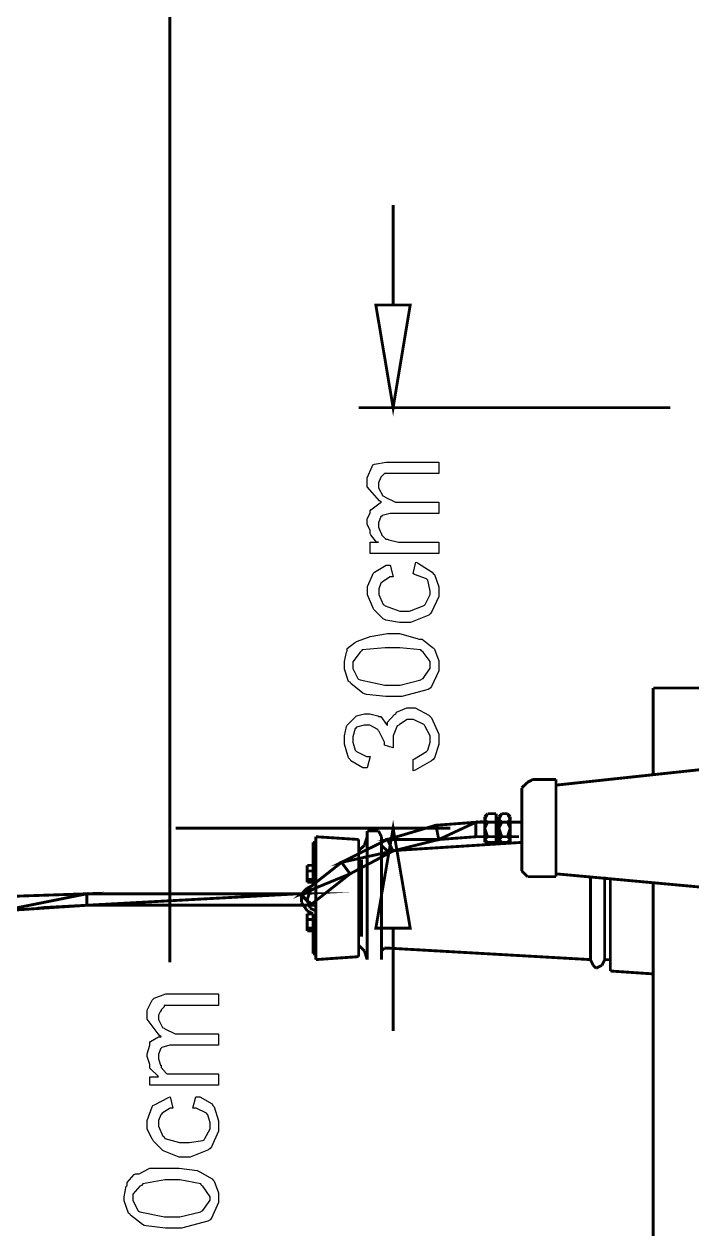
# Model space of a CAD drawing. Extents: x 0 to 210, y 0 to 297.
# Drawn here: x 83.17 to 93.07, y 223.03 to 240.9 of the extents above; entities that cross this region are included whole.
import ezdxf

# ---------------------------------------------------------------- set-up
doc = ezdxf.new("R2010")
doc.units = 0
doc.header["$MEASUREMENT"] = 0
for name, color, linetype in [('C00-00-00-BLACK', 7, 'Continuous'), ('C00-00-FF', 5, 'Continuous'), ('C00-7E-FF', 150, 'Continuous'), ('CFF-00-00', 1, 'Continuous'), ('CFF-7E-00', 30, 'Continuous')]:
    doc.layers.add(name, color=color, linetype=linetype)

msp = doc.modelspace()

# ---------------------------------------------------------------- linework, layer by layer
at = {"layer": 'C00-00-00-BLACK', "const_width": 0.0423}
for points in [[(92.498, 231.053), (93.3898, 231.053)], [(92.498, 229.783), (92.498, 231.053)], [(91.0565, 229.613), (93.8128, 229.909)], [(90.6336, 229.656), (90.5482, 229.572)], [(90.5482, 229.572), (90.5482, 229.486)], [(90.7175, 229.698), (90.6336, 229.656)], [(91.0565, 229.698), (90.7175, 229.698)], [(91.0565, 228.255), (91.0565, 229.698)], [(90.5482, 228.425), (90.5482, 229.486)], [(90.0409, 229.19), (89.9982, 229.106)], [(90.0409, 229.19), (89.9982, 229.147)], [(90.1679, 229.19), (90.0409, 229.19)], [(90.1679, 229.106), (90.1679, 229.19)], [(90.1679, 229.19), (90.1679, 229.147)], [(90.2518, 229.19), (90.2092, 229.106)], [(90.2518, 229.19), (90.2092, 229.147)], [(90.3372, 229.19), (90.2518, 229.19)], [(90.3785, 229.106), (90.3372, 229.19)], [(90.3372, 229.19), (90.3785, 229.147)], [(89.8687, 229.063), (89.8687, 228.848)], [(89.8687, 229.063), (89.9982, 229.063)], [(89.8687, 229.063), (89.8687, 228.848)], [(89.9982, 229.147), (89.9982, 228.764)], [(89.9982, 229.106), (90.0409, 229.063)], [(90.0409, 229.063), (89.9982, 228.976)], [(90.0409, 229.063), (90.1679, 229.063)], [(90.0409, 229.063), (90.1679, 229.063)], [(90.1679, 229.147), (90.1679, 228.764)], [(90.1679, 229.063), (90.1679, 229.106)], [(90.1679, 228.976), (90.1679, 229.063)], [(90.1679, 229.063), (90.2092, 229.063)], [(90.1679, 229.063), (90.2092, 229.063)], [(90.2092, 229.147), (90.2092, 228.764)], [(90.2092, 229.106), (90.2518, 229.063)], [(90.2518, 229.063), (90.2092, 228.976)], [(90.2518, 229.063), (90.3372, 229.063)], [(90.2518, 229.063), (90.3372, 229.063)], [(90.3372, 229.063), (90.3785, 229.106)], [(90.3785, 228.976), (90.3372, 229.063)], [(90.3785, 229.147), (90.3785, 228.764)], [(90.3785, 229.063), (90.5482, 229.063)], [(87.4945, 228.848), (88.1295, 228.807)], [(87.4945, 227.026), (87.4945, 228.848)], [(88.2565, 228.848), (88.2153, 228.721)], [(88.3419, 228.933), (88.2565, 228.933)], [(88.2565, 228.933), (88.2565, 228.848)], [(88.2565, 227.026), (88.2565, 228.848)], [(88.4259, 228.933), (88.3419, 228.933)], [(88.4686, 228.848), (88.4259, 228.933)], [(88.4686, 228.848), (88.4686, 228.721)], [(88.4686, 227.026), (88.4686, 228.848)], [(89.8687, 228.848), (89.9982, 228.848)], [(89.9982, 228.976), (90.0409, 228.848)], [(90.0409, 228.848), (89.9982, 228.807)], [(90.0409, 228.848), (90.1679, 228.848)], [(90.1679, 228.848), (90.0409, 228.848)], [(90.1679, 228.848), (90.1679, 228.976)], [(90.1679, 228.807), (90.1679, 228.848)], [(90.1679, 228.848), (90.2092, 228.848)], [(90.2092, 228.848), (90.1679, 228.848)], [(90.2092, 228.976), (90.2518, 228.848)], [(90.2518, 228.848), (90.2092, 228.807)], [(90.2518, 228.848), (90.3372, 228.848)], [(90.3372, 228.848), (90.2518, 228.848)], [(90.3372, 228.848), (90.3785, 228.976)], [(90.3785, 228.807), (90.3372, 228.848)], [(90.3785, 228.848), (90.5055, 228.848)], [(87.4945, 228.764), (87.4529, 228.764)], [(87.4529, 228.129), (87.4529, 228.764)], [(88.1295, 227.07), (88.1295, 228.807)], [(88.2153, 228.721), (88.1295, 228.637)], [(88.4686, 228.721), (88.5112, 228.68)], [(88.5112, 228.68), (88.5553, 228.637)], [(90.5482, 228.764), (88.5553, 228.637)], [(89.9982, 228.807), (90.0409, 228.764)], [(89.9982, 228.764), (90.0409, 228.764)], [(90.1679, 228.764), (90.0409, 228.764)], [(90.1679, 228.764), (90.1679, 228.807)], [(90.1679, 228.764), (90.2092, 228.764)], [(90.2092, 228.807), (90.2518, 228.764)], [(90.2092, 228.764), (90.2518, 228.764)], [(90.3372, 228.764), (90.2518, 228.764)], [(90.3372, 228.764), (90.3785, 228.807)], [(90.3372, 228.764), (90.3785, 228.764)], [(88.1726, 227.367), (88.1726, 228.51)], [(88.4686, 227.367), (88.4686, 228.51)], [(87.3675, 228.425), (87.4529, 228.425)], [(87.3675, 228.425), (87.3675, 228.341)], [(87.3675, 228.425), (87.3675, 228.384)], [(87.3675, 228.171), (87.3675, 228.384)], [(87.3675, 228.341), (87.4529, 228.341)], [(87.3675, 228.341), (87.3675, 228.214)], [(90.5482, 228.425), (90.5482, 228.341)], [(90.5482, 228.341), (90.6336, 228.255)], [(91.0565, 228.298), (93.8128, 228.045)], [(87.3675, 228.214), (87.3675, 228.171)], [(87.3675, 228.214), (87.4529, 228.214)], [(87.3675, 228.171), (87.4529, 228.171)], [(87.3675, 228.171), (87.4102, 228.171)], [(87.4529, 228.129), (87.3675, 228.087)], [(90.6336, 228.255), (90.7175, 228.255)], [(90.7175, 228.255), (91.0565, 228.255)], [(91.5666, 227.026), (91.5666, 228.255)], [(91.7787, 227.026), (91.7787, 228.255)], [(91.8626, 226.857), (91.8626, 228.214)], [(92.498, 219.44), (92.498, 228.171)], [(87.3675, 228.087), (87.2836, 228.002)], [(87.2836, 228.002), (87.2836, 227.875)], [(87.4102, 228.045), (87.3675, 227.918)], [(87.4945, 228.087), (87.4102, 228.045)], [(87.2836, 227.875), (87.3675, 227.748)], [(87.3675, 227.918), (87.4102, 227.79)], [(87.4102, 227.79), (87.4945, 227.748)], [(87.3675, 227.748), (87.4529, 227.706)], [(87.3675, 227.706), (87.3675, 227.663)], [(87.3675, 227.706), (87.3675, 227.622)], [(87.3675, 227.706), (87.4529, 227.706)], [(87.3675, 227.452), (87.3675, 227.663)], [(87.3675, 227.622), (87.3675, 227.493)], [(87.3675, 227.622), (87.4529, 227.622)], [(87.4529, 227.113), (87.4529, 227.706)], [(87.3675, 227.493), (87.3675, 227.452)], [(87.3675, 227.493), (87.4529, 227.493)], [(87.3675, 227.452), (87.4102, 227.452)], [(87.3675, 227.452), (87.4529, 227.452)], [(88.2153, 227.156), (88.1295, 227.24)], [(87.4945, 227.113), (87.4529, 227.113)], [(87.4945, 227.026), (88.1295, 227.07)], [(88.2565, 227.026), (88.2153, 227.156)], [(88.4686, 227.156), (88.5112, 227.197)], [(88.4686, 227.026), (88.4686, 227.156)], [(88.5112, 227.197), (88.5553, 227.197)], [(91.5666, 227.026), (88.5553, 227.197)], [(91.5666, 227.026), (91.6093, 226.941)], [(91.6093, 226.941), (91.652, 226.898)], [(91.652, 226.898), (91.736, 226.941)], [(91.736, 226.941), (91.7787, 227.026)], [(91.8626, 227.026), (91.7787, 227.026)], [(92.498, 226.814), (91.8626, 226.857)]]:
    msp.add_lwpolyline(points, dxfattribs=at)
at = {"layer": 'C00-00-FF', "const_width": 0.0423}
msp.add_lwpolyline([(89.2334, 228.976), (85.4149, 228.976)], dxfattribs=at)
at = {"layer": 'C00-7E-FF', "const_width": 0.0423}
for points in [[(85.3309, 244.067), (85.3309, 226.984)], [(88.6411, 236.733), (88.6411, 238.217)], [(92.753, 235.209), (88.1295, 235.209)], [(89.487, 228.976), (88.1295, 228.976)], [(88.6411, 227.493), (88.6411, 225.968)]]:
    msp.add_lwpolyline(points, dxfattribs=at)
for points in [[(88.3846, 236.733), (88.8944, 236.733), (88.6411, 235.209), (88.3846, 236.733)], [(88.3846, 227.493), (88.8944, 227.493), (88.6411, 228.976), (88.3846, 227.493)]]:
    msp.add_lwpolyline(points, close=True, dxfattribs=at)
at = {"layer": 'C00-7E-FF'}
for points in [[(88.3846, 236.733), (88.8944, 236.733), (88.6411, 235.209), (88.3846, 236.733)], [(88.3846, 227.493), (88.8944, 227.493), (88.6411, 228.976), (88.3846, 227.493)]]:
    msp.add_lwpolyline(points, close=True, dxfattribs=at)
at = {"layer": 'CFF-00-00', "const_width": 0.0423}
for points in [[(89.2761, 229.018), (89.3177, 228.807), (88.5553, 228.807), (89.2761, 229.018)], [(89.8687, 228.848), (89.8687, 229.063), (89.3177, 228.807), (89.8687, 228.848)], [(89.8687, 229.063), (89.3177, 228.807), (89.2761, 229.018), (89.8687, 229.063)], [(88.5553, 228.807), (88.6411, 228.637), (87.8762, 228.468), (88.5553, 228.807)], [(88.6411, 228.637), (87.8762, 228.468), (88.0029, 228.298), (88.6411, 228.637)], [(89.3177, 228.807), (88.5553, 228.807), (88.6411, 228.637), (89.3177, 228.807)], [(87.8762, 228.468), (88.0029, 228.298), (87.2836, 228.002), (87.8762, 228.468)], [(88.0029, 228.298), (87.2836, 228.002), (87.4102, 227.832), (88.0029, 228.298)], [(84.1005, 227.832), (84.1005, 228.002), (82.8312, 227.748), (84.1005, 227.832)], [(84.1005, 228.002), (82.8312, 227.748), (82.8312, 227.959), (84.1005, 228.002)], [(87.4529, 227.832), (87.2409, 228.002), (84.1005, 227.832), (87.4529, 227.832)], [(87.2409, 228.002), (84.1005, 227.832), (84.1005, 228.002), (87.2409, 228.002)], [(82.8312, 227.748), (80.2845, 227.622), (80.3271, 227.409), (82.8312, 227.748)]]:
    msp.add_lwpolyline(points, close=True, dxfattribs=at)
at = {"layer": 'CFF-00-00'}
for points in [[(89.8687, 229.063), (89.3177, 228.807), (89.2761, 229.018), (89.8687, 229.063)], [(89.8687, 228.848), (89.8687, 229.063), (89.3177, 228.807), (89.8687, 228.848)], [(89.2761, 229.018), (89.3177, 228.807), (88.5553, 228.807), (89.2761, 229.018)], [(88.5553, 228.807), (88.6411, 228.637), (87.8762, 228.468), (88.5553, 228.807)], [(89.3177, 228.807), (88.5553, 228.807), (88.6411, 228.637), (89.3177, 228.807)], [(88.6411, 228.637), (87.8762, 228.468), (88.0029, 228.298), (88.6411, 228.637)], [(87.8762, 228.468), (88.0029, 228.298), (87.2836, 228.002), (87.8762, 228.468)], [(88.0029, 228.298), (87.2836, 228.002), (87.4102, 227.832), (88.0029, 228.298)], [(84.1005, 227.832), (84.1005, 228.002), (82.8312, 227.748), (84.1005, 227.832)], [(84.1005, 228.002), (82.8312, 227.748), (82.8312, 227.959), (84.1005, 228.002)], [(87.4529, 227.832), (87.2409, 228.002), (84.1005, 227.832), (87.4529, 227.832)], [(87.2409, 228.002), (84.1005, 227.832), (84.1005, 228.002), (87.2409, 228.002)]]:
    msp.add_lwpolyline(points, close=True, dxfattribs=at)
at = {"layer": 'CFF-7E-00'}
for points in [[(89.3177, 233.046), (88.2992, 233.046), (88.2992, 233.216), (88.4259, 233.216), (88.3941, 233.216), (88.3087, 233.324), (88.2992, 233.345), (88.2992, 233.387), (88.2565, 233.482), (88.2565, 233.513), (88.2565, 233.555), (88.2992, 233.65), (88.2992, 233.682), (88.3087, 233.693), (88.4467, 233.799), (88.4686, 233.809), (88.4372, 233.831), (88.2565, 234.038), (88.2565, 234.107), (88.2565, 234.17), (88.331, 234.34), (88.3419, 234.36), (88.3627, 234.371), (88.5391, 234.403), (88.5984, 234.403), (89.3177, 234.403), (89.3177, 234.234), (88.6837, 234.234), (88.6396, 234.234), (88.543, 234.234), (88.5112, 234.234), (88.5112, 234.234), (88.4686, 234.191), (88.4686, 234.191), (88.4576, 234.181), (88.4259, 234.094), (88.4259, 234.064), (88.4259, 234.023), (88.4894, 233.905), (88.5112, 233.894), (88.5225, 233.885), (88.6739, 233.809), (88.725, 233.809), (89.3177, 233.809), (89.3177, 233.641), (88.6411, 233.641), (88.597, 233.641), (88.4784, 233.609), (88.4686, 233.598), (88.4576, 233.598), (88.4259, 233.503), (88.4259, 233.472), (88.4259, 233.44), (88.4576, 233.355), (88.4686, 233.345), (88.4686, 233.324), (88.5335, 233.259), (88.5553, 233.259), (88.5762, 233.25), (88.7194, 233.216), (88.7677, 233.216), (89.3177, 233.216), (89.3177, 233.046)], [(88.937, 232.749), (88.9801, 232.917), (89.0005, 232.908), (89.2224, 232.771), (89.2334, 232.749), (89.2542, 232.738), (89.3177, 232.554), (89.3177, 232.491), (89.3177, 232.408), (89.2115, 232.176), (89.1907, 232.154), (89.1688, 232.133), (88.9, 232.026), (88.8104, 232.026), (88.736, 232.026), (88.5349, 232.059), (88.5141, 232.069), (88.4922, 232.079), (88.3543, 232.217), (88.3447, 232.238), (88.3338, 232.26), (88.2594, 232.434), (88.2594, 232.491), (88.2594, 232.556), (88.3338, 232.727), (88.3447, 232.749), (88.3652, 232.771), (88.5391, 232.876), (88.5984, 232.876), (88.6411, 232.704), (88.5984, 232.704), (88.4813, 232.629), (88.4714, 232.618), (88.4604, 232.609), (88.4287, 232.522), (88.4287, 232.491), (88.4287, 232.439), (88.4922, 232.292), (88.5141, 232.281), (88.5239, 232.271), (88.7388, 232.195), (88.8104, 232.195), (88.8834, 232.195), (89.0845, 232.271), (89.1067, 232.281), (89.1163, 232.292), (89.1907, 232.442), (89.1907, 232.491), (89.1907, 232.491), (89.1575, 232.651), (89.148, 232.661), (89.1371, 232.672), (88.9579, 232.738), (88.937, 232.749)], [(88.6411, 230.926), (88.5335, 230.926), (88.2467, 230.958), (88.2153, 230.967), (88.193, 230.978), (88.0124, 231.119), (88.0029, 231.14), (87.981, 231.151), (87.9189, 231.334), (87.9189, 231.395), (87.9189, 231.448), (87.9493, 231.585), (87.9602, 231.606), (87.9602, 231.637), (88.0664, 231.723), (88.0883, 231.732), (88.0981, 231.743), (88.277, 231.808), (88.2992, 231.818), (88.2992, 231.818), (88.5553, 231.859), (88.6411, 231.859), (88.736, 231.859), (88.9991, 231.786), (89.0214, 231.775), (89.0736, 231.775), (89.2224, 231.659), (89.2334, 231.648), (89.2542, 231.628), (89.3177, 231.454), (89.3177, 231.395), (89.3177, 231.309), (89.2115, 231.075), (89.1907, 231.053), (89.1589, 231.032), (88.7705, 230.926), (88.6411, 230.926)], [(88.6411, 231.097), (88.7458, 231.097), (89.0531, 231.173), (89.064, 231.182), (89.0845, 231.194), (89.1907, 231.345), (89.1907, 231.395), (89.1907, 231.448), (89.0845, 231.585), (89.064, 231.606), (89.0531, 231.617), (88.743, 231.648), (88.6411, 231.648), (88.5239, 231.648), (88.1821, 231.617), (88.1726, 231.606), (88.1503, 231.585), (88.0456, 231.443), (88.0456, 231.395), (88.0456, 231.342), (88.1186, 231.194), (88.1295, 231.182), (88.1503, 231.173), (88.5183, 231.097), (88.6411, 231.097)], [(88.937, 229.825), (88.937, 229.995), (88.9579, 230.005), (89.1371, 230.112), (89.148, 230.122), (89.1575, 230.132), (89.1907, 230.252), (89.1907, 230.291), (89.1907, 230.344), (89.1163, 230.481), (89.1067, 230.502), (89.0958, 230.513), (88.9441, 230.587), (88.8944, 230.587), (88.8517, 230.587), (88.7345, 230.513), (88.725, 230.502), (88.7028, 230.492), (88.6411, 230.342), (88.6411, 230.291), (88.6411, 230.291), (88.6411, 230.196), (88.6411, 230.164), (88.5112, 230.206), (88.5112, 230.206), (88.5112, 230.239), (88.5112, 230.248), (88.5112, 230.248), (88.4357, 230.408), (88.4259, 230.418), (88.4149, 230.44), (88.295, 230.502), (88.2565, 230.502), (88.2138, 230.502), (88.0981, 230.471), (88.0883, 230.46), (88.0773, 230.451), (88.0456, 230.331), (88.0456, 230.291), (88.0456, 230.25), (88.0773, 230.132), (88.0883, 230.122), (88.0981, 230.112), (88.2481, 230.037), (88.2992, 230.037), (88.2565, 229.868), (88.193, 229.868), (88.0124, 229.974), (88.0029, 229.995), (87.981, 230.017), (87.9189, 230.223), (87.9189, 230.291), (87.9189, 230.344), (87.9493, 230.481), (87.9602, 230.502), (87.9697, 230.513), (88.0773, 230.62), (88.0883, 230.63), (88.0981, 230.641), (88.2167, 230.671), (88.2565, 230.671), (88.2978, 230.671), (88.4149, 230.641), (88.4259, 230.63), (88.4576, 230.63), (88.5444, 230.513), (88.5553, 230.502), (88.5553, 230.545), (88.6615, 230.662), (88.6837, 230.671), (88.6933, 230.693), (88.8436, 230.757), (88.8944, 230.757), (88.9674, 230.757), (89.1688, 230.652), (89.1907, 230.63), (89.2115, 230.609), (89.3177, 230.371), (89.3177, 230.291), (89.3177, 230.218), (89.2542, 230.017), (89.2334, 229.995), (89.2115, 229.974), (88.9688, 229.836), (88.937, 229.825)], [(86.0531, 225.163), (85.0346, 225.163), (85.0346, 225.29), (85.1613, 225.29), (85.1503, 225.301), (85.0441, 225.407), (85.0346, 225.417), (85.0346, 225.471), (84.9919, 225.59), (84.9919, 225.629), (84.9919, 225.629), (85.0346, 225.757), (85.0346, 225.799), (85.0441, 225.81), (85.1641, 225.883), (85.2039, 225.883), (85.1726, 225.904), (84.9919, 226.143), (84.9919, 226.222), (84.9919, 226.275), (85.0664, 226.424), (85.0773, 226.434), (85.0981, 226.456), (85.2717, 226.518), (85.3309, 226.518), (86.0531, 226.518), (86.0531, 226.348), (85.4149, 226.348), (85.3722, 226.348), (85.277, 226.348), (85.2456, 226.348), (85.2456, 226.328), (85.2039, 226.281), (85.2039, 226.264), (85.193, 226.264), (85.1613, 226.201), (85.1613, 226.179), (85.1613, 226.138), (85.2234, 226.02), (85.2456, 226.009), (85.2551, 226), (85.4068, 225.925), (85.4576, 225.925), (86.0531, 225.925), (86.0531, 225.756), (85.3736, 225.756), (85.3309, 225.756), (85.2138, 225.724), (85.2039, 225.713), (85.193, 225.703), (85.1613, 225.617), (85.1613, 225.586), (85.1613, 225.554), (85.193, 225.46), (85.2039, 225.46), (85.2039, 225.428), (85.277, 225.344), (85.2883, 225.333), (85.3405, 225.333), (85.4604, 225.333), (85.5003, 225.333), (86.0531, 225.333), (86.0531, 225.163)], [(85.6728, 224.821), (85.7141, 224.991), (85.7772, 224.991), (85.9578, 224.886), (85.9688, 224.864), (85.9896, 224.844), (86.0531, 224.635), (86.0531, 224.565), (86.0531, 224.481), (85.9469, 224.248), (85.9261, 224.226), (85.9042, 224.205), (85.634, 224.099), (85.5444, 224.099), (85.4699, 224.099), (85.2689, 224.175), (85.248, 224.185), (85.2262, 224.196), (85.0896, 224.332), (85.0801, 224.353), (85.0692, 224.364), (84.9947, 224.516), (84.9947, 224.565), (84.9947, 224.641), (85.0692, 224.844), (85.0801, 224.864), (85.1006, 224.875), (85.3115, 224.981), (85.3338, 224.991), (85.3765, 224.821), (85.3338, 224.821), (85.2166, 224.747), (85.2068, 224.735), (85.1958, 224.725), (85.1641, 224.638), (85.1641, 224.608), (85.1641, 224.555), (85.2262, 224.407), (85.248, 224.396), (85.2579, 224.375), (85.4728, 224.312), (85.5444, 224.312), (85.6174, 224.312), (85.8188, 224.343), (85.8407, 224.353), (85.8502, 224.375), (85.9261, 224.518), (85.9261, 224.565), (85.9261, 224.608), (85.8933, 224.725), (85.8834, 224.735), (85.8725, 224.747), (85.7222, 224.821), (85.6728, 224.821)], [(85.3736, 223.044), (85.2674, 223.044), (84.981, 223.077), (84.9492, 223.086), (84.927, 223.097), (84.7478, 223.235), (84.7383, 223.256), (84.7164, 223.267), (84.6529, 223.449), (84.6529, 223.509), (84.6529, 223.509), (84.6847, 223.669), (84.6956, 223.679), (84.6956, 223.722), (84.8004, 223.839), (84.8222, 223.848), (84.8748, 223.848), (85.0124, 223.923), (85.0346, 223.933), (85.0346, 223.933), (85.2883, 223.933), (85.3736, 223.933), (85.4685, 223.933), (85.7345, 223.901), (85.7567, 223.89), (85.7772, 223.88), (85.9578, 223.774), (85.9688, 223.763), (85.9896, 223.742), (86.0531, 223.569), (86.0531, 223.509), (86.0531, 223.425), (85.9469, 223.193), (85.9261, 223.17), (85.8943, 223.15), (85.5031, 223.044), (85.3736, 223.044)], [(85.3736, 223.213), (85.4798, 223.213), (85.7885, 223.288), (85.7994, 223.297), (85.8203, 223.308), (85.9261, 223.46), (85.9261, 223.509), (85.9261, 223.509), (85.8203, 223.669), (85.7994, 223.679), (85.7885, 223.701), (85.477, 223.763), (85.3736, 223.763), (85.2565, 223.763), (84.9284, 223.701), (84.908, 223.679), (84.8857, 223.669), (84.781, 223.55), (84.781, 223.509), (84.781, 223.457), (84.854, 223.308), (84.8653, 223.297), (84.8857, 223.288), (85.2509, 223.213), (85.3736, 223.213)]]:
    msp.add_lwpolyline(points, close=True, dxfattribs=at)

doc.saveas('drawing.dxf')
